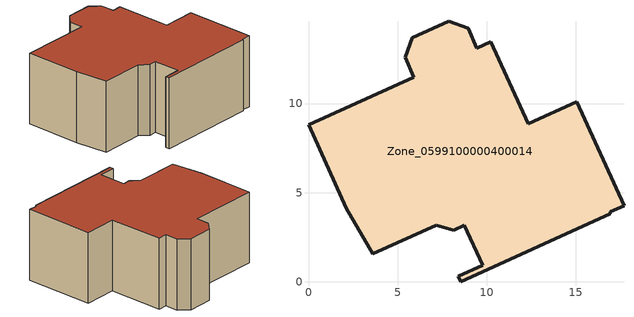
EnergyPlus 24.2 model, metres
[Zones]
Zone_0599100000400014
 floor ground (C_G): 16.94,3.81 8.54,0 8.4,0.32 9.76,0.94 8.75,3.17 8.15,2.9 7.18,3.17 3.61,1.56 2.11,4.12 0,8.82 5.91,11.48 5.43,12.61 5.81,13.68 7.87,14.62 8.96,14.23 9.45,13.1 10.23,13.47 12.33,8.85 15.06,10.1 17.7,4.28 16.94,3.94 z0
 wall outside (C_F): 8.75,3.17 9.76,0.94 8.4,0.32 8.54,0 16.94,3.81 16.94,3.94 17.7,4.28 15.06,10.1 12.33,8.85 10.23,13.47 9.45,13.1 8.96,14.23 7.87,14.62 5.81,13.68 5.43,12.61 5.91,11.48 0,8.82 2.11,4.12 3.61,1.56 7.18,3.17 8.15,2.9 8.75,3.17 z0:6.48
 roof outside (C_R): 17.7,4.28 15.06,10.1 12.33,8.85 10.23,13.47 9.45,13.1 8.96,14.23 7.87,14.62 5.81,13.68 5.43,12.61 5.91,11.48 0,8.82 2.11,4.12 3.61,1.56 7.18,3.17 8.15,2.9 8.75,3.17 9.76,0.94 8.4,0.32 8.54,0 16.94,3.81 16.94,3.94 z6.48
[BUILDING]
Pand.0599100000400014: North Axis=0; Terrain=City; Loads Convergence Tolerance Value=0.04; Temperature Convergence Tolerance Value=0.4; Solar Distribution=FullExterior; Maximum Number of Warmup Days=25; Minimum Number of Warmup Days=1
[Site:Location]
Rotterdam.The.Hague.AP_ZH_NLD Design_Conditions: Latitude=51.96; Longitude=4.45; Time Zone=1; Elevation=-4.5
[SITE:GROUNDTEMPERATURE:BUILDINGSURFACE]
18, 18, 18, 18, 18, 18, 18, 18, 18, 18, 18, 18
[MATERIAL] Thermal Absorptance=0.9; Solar Absorptance=0.7; Visible Absorptance=0.7
Name | Roughness | Thickness | Conductivity | Density | Specific Heat
G.D.1992-2005 | MediumSmooth | 0.15 | 0.06 | 540 | 1210
F.D.1992-2005 | Rough | 0.3 | 0.12 | 1920 | 840
R.D.1992-2005 | MediumRough | 0.2 | 0.08 | 1500 | 1000
[CONSTRUCTION]
C_G: G.D.1992-2005
C_F: F.D.1992-2005
C_R: R.D.1992-2005
[ZONE]
Zone_0599100000400014: Type=1; Multiplier=1; Ceiling Height=Autocalculate; Volume=Autocalculate; Floor Area=autocalculate; Part of Total Floor Area=Yes
[ZONEINFILTRATION:DESIGNFLOWRATE]
Infil_Zone_0599100000400014: Zone or ZoneList or Space or SpaceList=Zone_0599100000400014; Schedule=AlwaysOn; Design Flow Rate Calculation Method=Flow/Area; Flow Rate per Floor Area=0.0021; Constant Term Coefficient=1; Temperature Term Coefficient=0; Velocity Term Coefficient=0; Velocity Squared Term Coefficient=0
[HVACTEMPLATE:ZONE:IDEALLOADSAIRSYSTEM]
Zone_0599100000400014: Maximum Heating Supply Air Temperature=50; Minimum Cooling Supply Air Temperature=13; Maximum Heating Supply Air Humidity Ratio=0.0156; Minimum Cooling Supply Air Humidity Ratio=0.0077; Heating Limit=NoLimit; Cooling Limit=NoLimit; Dehumidification Control Type=ConstantSensibleHeatRatio; Cooling Sensible Heat Ratio=0.7; Dehumidification Setpoint=60; Humidification Control Type=None; Humidification Setpoint=30; Outdoor Air Method=None; Outdoor Air Flow Rate per Person=0.00944; Outdoor Air Flow Rate per Zone Floor Area=0; Outdoor Air Flow Rate per Zone=0; Demand Controlled Ventilation Type=None; Outdoor Air Economizer Type=NoEconomizer; Heat Recovery Type=None; Sensible Heat Recovery Effectiveness=0.7; Latent Heat Recovery Effectiveness=0.65
[ZONECONTROL:THERMOSTAT]
ThermostatControl_Zone_0599100000400014: Zone or ZoneList=Zone_0599100000400014; Control Type Schedule=DualSetpointControlType; Control 1=Thermostat_Zone_0599100000400014; Temperature Difference Between Cutout And Setpoint=0
[THERMOSTATSETPOINT:DUALSETPOINT]
Thermostat_Zone_0599100000400014: Heating Setpoint Temperature Schedule=HeatingSetpoint_Zone_0599100000400014; Cooling Setpoint Temperature Schedule=CoolingSetpoint_Zone_0599100000400014
[SCHEDULE:COMPACT]
HeatingSetpoint_Zone_0599100000400014: Through: 12/31, For: AllDays, Until: 24:00, 21
CoolingSetpoint_Zone_0599100000400014: Through: 12/31, For: AllDays, Until: 24:00, 24
DualSetpointControlType: Through: 12/31, For: AllDays, Until: 24:00, 4
AlwaysOn: Through: 12/31, For: AllDays, Until: 24:00, 1
